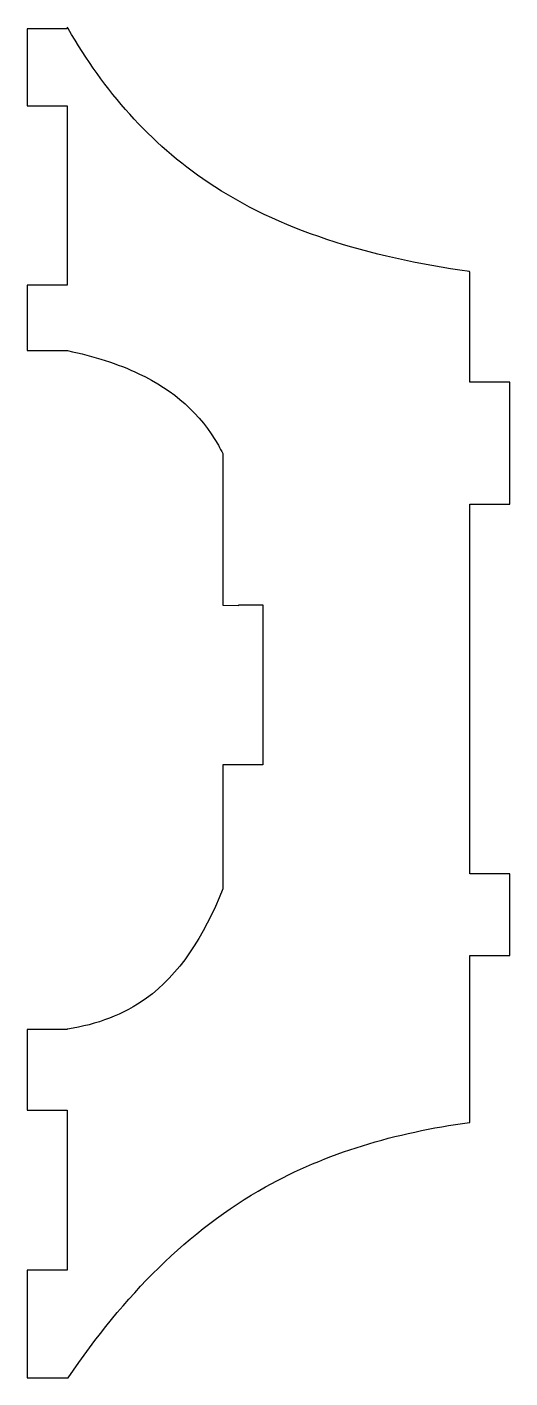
# Model space of a CAD drawing. Header units: millimetres. Extents: x -12 to 12, y -33.6 to 33.7.
import ezdxf

# ---------------------------------------------------------------- set-up
doc = ezdxf.new("R2010")
doc.units = ezdxf.units.MM
doc.layers.get('0').update_dxf_attribs({"linetype": 'CONTINUOUS'})

msp = doc.modelspace()

# ---------------------------------------------------------------- linework, layer by layer
for p, q in [((-10.025, 33.716), (-10.025, 33.628)), ((-10.025, 33.628), (-12.025, 33.628)), ((-12.025, 33.628), (-12.025, 29.791)), ((-12.025, 29.791), (-10.025, 29.791)), ((-10.025, 29.791), (-10.025, 20.841)), ((10.025, 16), (10.025, 21.515)), ((-10.025, 20.841), (-12.025, 20.841)), ((-12.025, 20.841), (-12.025, 17.579)), ((-12.025, 17.579), (-10.003, 17.579)), ((12.025, 16), (10.025, 16)), ((12.025, 9.93), (12.025, 16)), ((-2.275, 12.445), (-2.275, 4.885)), ((10.025, -8.51), (10.025, 9.93)), ((10.025, 9.93), (12.025, 9.93)), ((-2.275, 4.885), (-1.475, 4.879)), ((-1.475, 4.879), (-1.475, 4.9)), ((-1.475, 4.9), (-0.275, 4.9)), ((-0.275, 4.9), (-0.275, -3.07)), ((-0.275, -3.07), (-2.275, -3.07)), ((-2.275, -3.07), (-2.275, -9.251)), ((12.025, -8.51), (10.025, -8.51)), ((12.025, -12.58), (12.025, -8.51)), ((10.025, -20.906), (10.025, -12.58)), ((10.025, -12.58), (12.025, -12.58)), ((-10.025, -16.27), (-12.025, -16.27)), ((-12.025, -16.27), (-12.025, -20.299)), ((-10.025, -16.253), (-10.025, -16.27)), ((-12.025, -20.299), (-10.025, -20.299)), ((-10.025, -20.299), (-10.025, -28.269)), ((-10.025, -28.269), (-12.025, -28.269)), ((-12.025, -28.269), (-12.025, -33.648)), ((-12.025, -33.648), (-9.987, -33.648))]:
    msp.add_line(p, q)
for points, knots in [([(10.025, 21.515), (10.018, 21.516), (10.011, 21.517), (10.003, 21.518), (4.927, 22.231), (0.492, 23.609), (-3.007, 25.963), (-5.91, 27.916), (-8.182, 30.527), (-9.978, 33.636), (-9.994, 33.663), (-10.009, 33.69), (-10.025, 33.716)], [-1.000772, -1.000772, -1.000772, -1.000772, -1, -1, -1, -0.453503, -0.453503, -0.453503, 0, 0, 0, 0.003922, 0.003922, 0.003922, 0.003922]), ([(-6.454, 16.431), (-4.713, 15.607), (-3.385, 14.426), (-2.496, 12.858), (-2.419, 12.723), (-2.346, 12.585), (-2.275, 12.445)], [-0.7409412, -0.7409412, -0.7409412, -0.7409412, -0.3122756, -0.3122756, -0.3122756, -0.2753728, -0.2753728, -0.2753728, -0.2753728]), ([(-2.275, -9.251), (-3.232, -11.669), (-4.468, -13.552), (-6.082, -14.713), (-7.225, -15.535), (-8.543, -16.027), (-10.004, -16.249), (-10.011, -16.251), (-10.018, -16.252), (-10.025, -16.253)], [-0.85736, -0.85736, -0.85736, -0.85736, -0.3553943, -0.3553943, -0.3553943, 0, 0, 0, 0.0017182, 0.0017182, 0.0017182, 0.0017182]), ([(-9.987, -33.648), (-9.984, -33.645), (-9.982, -33.641), (-9.979, -33.637), (-7.205, -29.549), (-3.992, -26.264), (-0.155, -24.122), (2.887, -22.423), (6.305, -21.411), (10.003, -20.909), (10.011, -20.908), (10.018, -20.907), (10.025, -20.906)], [-0.000498, -0.000498, -0.000498, -0.000498, 0, 0, 0, 0.557871, 0.557871, 0.557871, 1, 1, 1, 1.000862, 1.000862, 1.000862, 1.000862])]:
    msp.add_open_spline(points, degree=3, knots=knots)
msp.add_open_spline([(-10.003, 17.579), (-8.694, 17.306), (-7.505, 16.928), (-6.454, 16.431)], degree=3)

doc.saveas('drawing.dxf')
